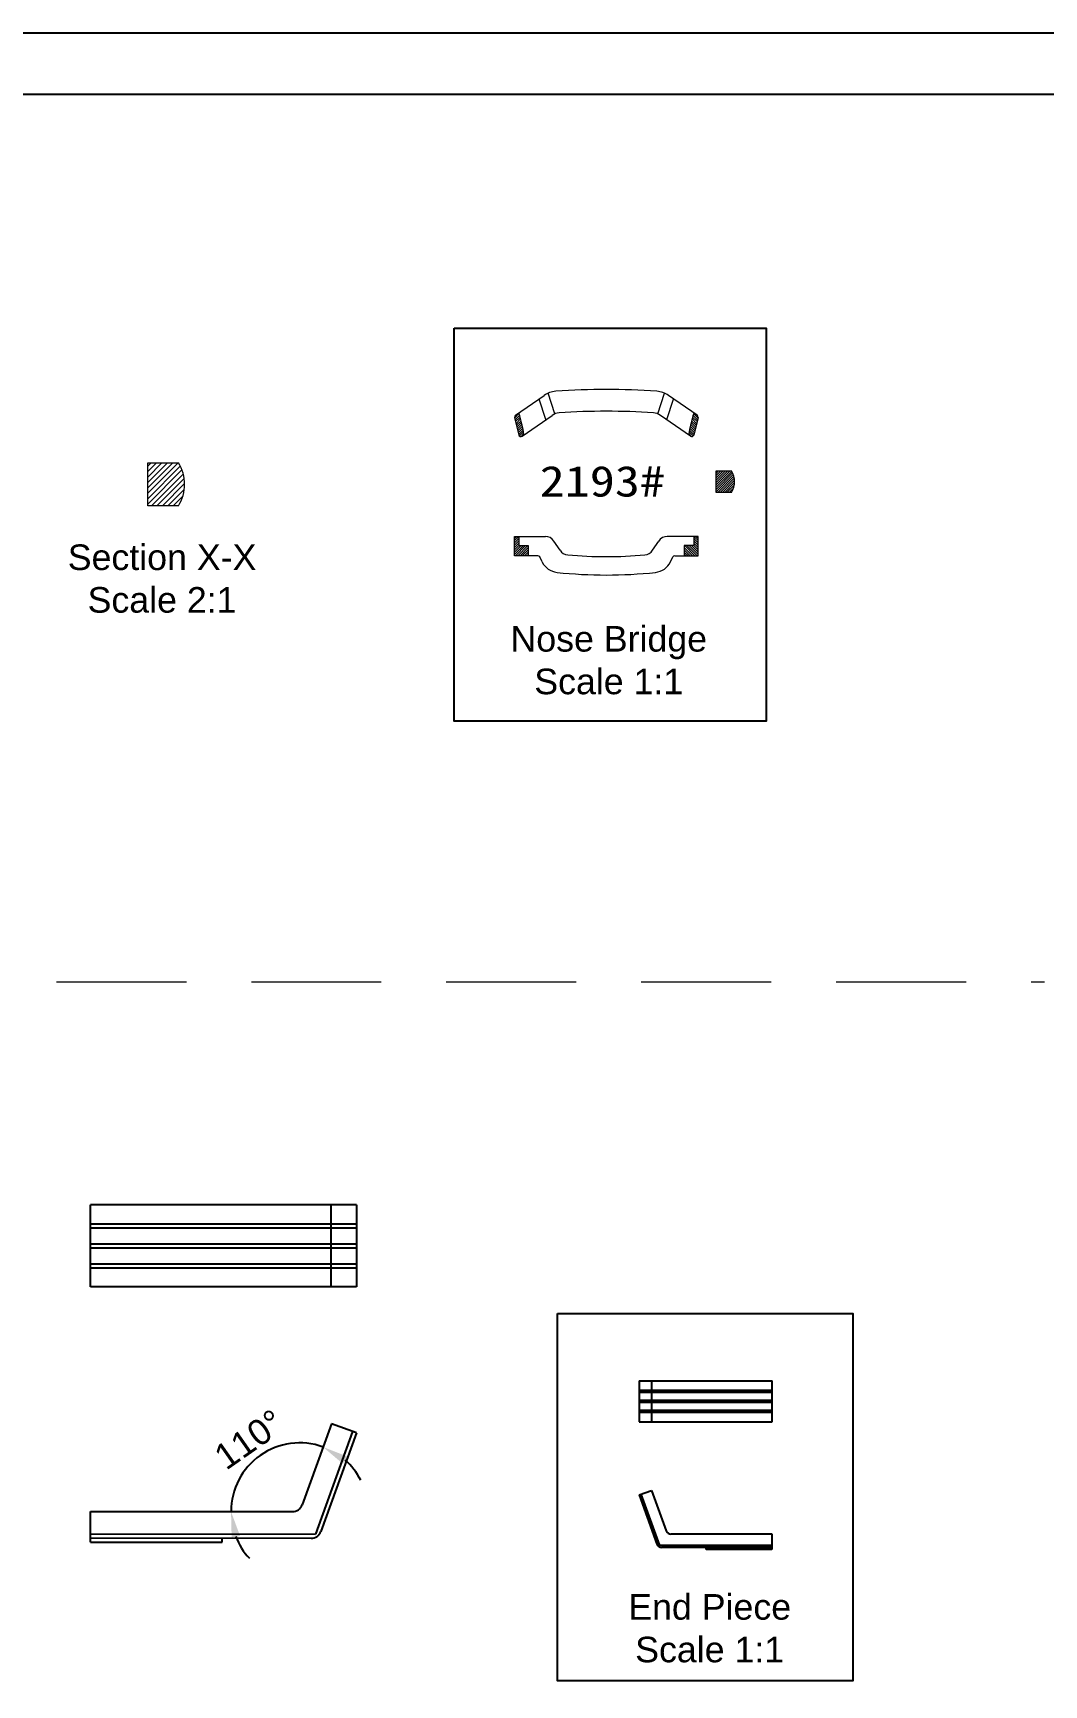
# Model space of a CAD drawing. Header units: millimetres. Extents: x 1167 to 2269, y 1197 to 1555.
# Drawn here: x 1961.6 to 2060.4, y 1393.7 to 1555.2 of the extents above; entities that cross this region are included whole.
import ezdxf

# ---------------------------------------------------------------- set-up
doc = ezdxf.new("R2010")
doc.units = ezdxf.units.MM
doc.linetypes.add('HIDDEN', pattern=[9.525, 6.35, -3.175])
doc.layers.add('Dimension', color=3, linetype='Continuous')
doc.layers.add('Text', color=4, linetype='Continuous')
doc.layers.add('绘图层', color=7, linetype='Continuous', lineweight=15)
doc.styles.get("Standard").update_dxf_attribs({"font": 'arial.ttf'})
doc.styles.add('宋体', font='SimSun.ttf')
doc.dimstyles.new('ISO-25$2', dxfattribs={"dimscale": 0, "dimtxt": 1.8, "dimasz": 1.5, "dimexe": 1, "dimexo": 1, "dimgap": 1, "dimtad": 0, "dimtih": 1, "dimtoh": 1, "dimrnd": 0.0005, "dimzin": 1, "dimdsep": 46, "dimtxsty": 'Standard', "dimcen": 0, "dimclrd": 256, "dimclre": 256, "dimclrt": 256, "dimadec": 0, "dimazin": 0, "dimtfac": 1, "dimtofl": 0, "dimtmove": 0, "dimatfit": 3, "dimfxl": 1, "dimtolj": 1, "dimtzin": 0, "dimlwe": 9, "dimarcsym": 0})

# ---------------------------------------------------------------- blocks, each defined once
blk = doc.blocks.new('*D243')
at = {"layer": 'Defpoints', "color": 0, "transparency": 16777216}
for p in [(1990.78, 1419.24), (1985.75, 1417.09), (1967.23, 1410.69), (1986.98, 1410.67), (1987.92, 1411.33)]:
    blk.add_point(p, dxfattribs=at)
at = {"layer": 'Dimension', "color": 0, "lineweight": -2, "transparency": 16777216}
for start, end in [(70.1251, 179.944), (27.1764, 48.6507), (201.4184, 222.8928)]:
    blk.add_arc((1987.68, 1410.67), 6.71, start, end, dxfattribs=at)
at = {"layer": 'Dimension', "color": 0, "transparency": 16777216}
for points in [[(1991.9, 1415.34), (1992.33, 1416.06), (1989.96, 1416.98)], [(1981.03, 1408.14), (1981.85, 1408.29), (1980.97, 1410.67)]]:
    blk.add_solid(points, dxfattribs=at)
at = {"layer": 'Dimension', "color": 0, "transparency": 16777216, "insert": (1982.74, 1417.72), "char_height": 2.5, "attachment_point": 5, "rotation": 35.0346}
blk.add_mtext('110°', dxfattribs=at)

msp = doc.modelspace()

# ---------------------------------------------------------------- hatches: boundary and pattern name
at = {"lineweight": 9}
h = msp.add_hatch(dxfattribs=at)
h.set_pattern_fill('ANSI31', color=1, scale=0.05, style=0)
h.set_pattern_definition([(45, (620.29536, 952.91271), (-0.112253202, 0.112253202), [])])
h.paths.add_polyline_path([(2008.69234, 1517.61419, -0.309275888), (2008.77251, 1517.8253), (2009.09848, 1518.05215, -0.049033149), (2009.60225, 1515.9661), (2009.40401, 1515.82814, -0.527561928), (2009.09536, 1515.94535)])
h = msp.add_hatch(dxfattribs=at)
h.set_pattern_fill('ANSI31', color=1, scale=0.05, style=0)
h.set_pattern_definition([(135, (3415.0016, 952.91271), (0.112253202, 0.112253202), [])])
h.paths.add_polyline_path([(2026.60462, 1517.61419, 0.309275888), (2026.52445, 1517.8253), (2026.19848, 1518.05215, 0.049033149), (2025.69471, 1515.9661), (2025.89296, 1515.82814, 0.527561928), (2026.20161, 1515.94535)])
h = msp.add_hatch(dxfattribs=at)
h.set_pattern_fill('ANSI31', color=6, scale=3, style=0)
h.set_pattern_definition([(45, (-12901.47507, -4038.2216), (-0.265165043, 0.265165043), [])])
edge = h.paths.add_edge_path()
edge.add_arc((1972.45102, 1511.10636), 3.975, 328.1092082, 391.8907918)
edge.add_line((1975.82602, 1513.20636), (1972.82602, 1513.20636))
edge.add_line((1972.82602, 1513.20636), (1972.82602, 1509.00636))
edge.add_line((1972.82602, 1509.00636), (1975.82602, 1509.00636))
h = msp.add_hatch(dxfattribs=at)
h.set_pattern_fill('ANSI31', color=1, scale=0.05, style=0)
h.set_pattern_definition([(45, (618.05869, 951.83277), (-0.112253202, 0.112253202), [])])
edge = h.paths.add_edge_path()
edge.add_arc((2028.19657, 1511.36527), 1.9875, 328.1092082, 391.8907918)
edge.add_line((2029.88407, 1512.41527), (2028.38407, 1512.41527))
edge.add_line((2028.38407, 1512.41527), (2028.38407, 1510.31527))
edge.add_line((2028.38407, 1510.31527), (2029.88407, 1510.31527))
h = msp.add_hatch(dxfattribs=at)
h.set_pattern_fill('ANSI31', color=1, scale=0.05, style=0)
h.set_pattern_definition([(45, (620.29536, 951.93218), (-0.112253202, 0.112253202), [])])
h.paths.add_polyline_path([(2010.02366, 1504.11553), (2010.02366, 1505.11553), (2009.09848, 1505.11553), (2009.09848, 1506.01553), (2008.68046, 1506.01553), (2008.68046, 1504.11553)])
h = msp.add_hatch(dxfattribs=at)
h.set_pattern_fill('ANSI31', color=1, scale=0.05, style=0)
h.set_pattern_definition([(135, (3415.0016, 951.93218), (0.112253202, 0.112253202), [])])
h.paths.add_polyline_path([(2026.61651, 1504.11553), (2026.61651, 1506.01553), (2026.19848, 1506.01553), (2026.19848, 1505.11553), (2025.27331, 1505.11553), (2025.27331, 1504.11553)])

# ---------------------------------------------------------------- linework, layer by layer
for p, q in [((2265.09499, 1549.22789), (1855.83949, 1549.22789)), ((1993.22989, 1440.65529), (1967.23021, 1440.65529)), ((1967.23021, 1432.65529), (1967.23021, 1440.65529)), ((1990.75462, 1432.65529), (1990.75462, 1440.65529)), ((1993.22989, 1440.65529), (1993.22989, 1432.65529)), ((1967.23021, 1438.79656), (1993.24296, 1438.79656)), ((1967.23021, 1438.39656), (1993.24296, 1438.39656)), ((1967.23021, 1436.84033), (1993.22989, 1436.84033)), ((1967.23021, 1436.44033), (1993.22989, 1436.44033)), ((1967.23021, 1434.8841), (1993.24296, 1434.8841)), ((1967.23021, 1434.4841), (1993.24296, 1434.4841)), ((1993.22989, 1432.65529), (1967.23021, 1432.65529)), ((2020.84529, 1423.44821), (2020.84529, 1419.44821)), ((2020.84529, 1423.44821), (2033.84513, 1423.44821)), ((2022.08292, 1419.44821), (2022.08292, 1423.44821)), ((2033.84513, 1419.44821), (2033.84513, 1423.44821)), ((2033.84513, 1422.51884), (2020.83875, 1422.51884)), ((2033.84513, 1422.31884), (2020.83875, 1422.31884)), ((2033.84513, 1421.54073), (2020.84529, 1421.54073)), ((2033.84513, 1421.34073), (2020.84529, 1421.34073)), ((2033.84513, 1420.56261), (2020.83875, 1420.56261)), ((2033.84513, 1420.36261), (2020.83875, 1420.36261)), ((1990.78476, 1419.24463), (1987.92256, 1411.32706)), ((1992.85372, 1418.4967), (1989.22713, 1408.46463)), ((1993.22989, 1418.36071), (1989.74669, 1408.72527)), ((1993.22989, 1418.36071), (1990.78476, 1419.24463)), ((2020.84529, 1419.44821), (2033.84513, 1419.44821)), ((2020.84529, 1412.30092), (2022.06785, 1412.74288)), ((2020.84529, 1412.30092), (2022.58689, 1407.4832)), ((2021.03337, 1412.36891), (2022.84667, 1407.35288)), ((2022.06785, 1412.74288), (2023.49895, 1408.78409)), ((1967.23021, 1410.68633), (1986.98115, 1410.66703)), ((1967.23021, 1407.68661), (1967.23021, 1410.68633)), ((1967.23021, 1408.48612), (1989.22713, 1408.46463)), ((2033.84513, 1408.46373), (2023.96966, 1408.45408)), ((2033.84513, 1406.96387), (2033.84513, 1408.46373)), ((1967.24456, 1408.08631), (1988.80528, 1408.06524)), ((1967.24456, 1407.68635), (1980.10266, 1407.68635)), ((1980.10266, 1407.68635), (1980.10266, 1408.07375)), ((2033.84513, 1407.36362), (2022.84667, 1407.35288)), ((2033.83795, 1407.16372), (2023.05759, 1407.15318)), ((2027.4089, 1406.96374), (2027.4089, 1407.15744)), ((2033.83795, 1406.96374), (2027.4089, 1406.96374))]:
    msp.add_line(p, q)
at = {"color": 0, "lineweight": 9}
for p, q in [((2012.62813, 1517.99634), (2011.97152, 1520.01502)), ((2022.66883, 1517.99634), (2023.32545, 1520.01502)), ((2008.76621, 1517.85138), (2011.56192, 1519.79693)), ((2011.73078, 1517.44736), (2011.0845, 1519.43424)), ((2023.56619, 1517.44736), (2024.21246, 1519.43424)), ((2026.53075, 1517.85138), (2023.73505, 1519.79693)), ((2008.68604, 1517.64027), (2009.10165, 1515.91928)), ((2009.41031, 1515.80206), (2012.34469, 1517.84412)), ((2025.88666, 1515.80206), (2022.95228, 1517.84412)), ((2026.61092, 1517.64027), (2026.19531, 1515.91928)), ((1972.82602, 1513.20636), (1975.82602, 1513.20636)), ((1972.82602, 1509.00636), (1972.82602, 1513.20636)), ((2028.38407, 1512.41527), (2029.88407, 1512.41527)), ((2028.38407, 1510.31527), (2028.38407, 1512.41527)), ((2029.88407, 1510.31527), (2028.38407, 1510.31527)), ((1975.82602, 1509.00636), (1972.82602, 1509.00636)), ((2008.68046, 1506.01553), (2011.69231, 1506.01553)), ((2008.68046, 1504.11553), (2008.68046, 1506.01553)), ((2009.09848, 1506.01553), (2009.09848, 1505.11553)), ((2013.12349, 1504.65157), (2012.52995, 1505.56176)), ((2022.17347, 1504.65157), (2022.76701, 1505.56176)), ((2026.61651, 1506.01553), (2023.60465, 1506.01553)), ((2026.19848, 1506.01553), (2026.19848, 1505.11553)), ((2026.61651, 1504.11553), (2026.61651, 1506.01553)), ((2010.95935, 1504.11553), (2008.68046, 1504.11553)), ((2009.09848, 1505.11553), (2010.02366, 1505.11553)), ((2010.02366, 1505.11553), (2010.02366, 1504.11553)), ((2011.37553, 1503.51689), (2011.13922, 1504.00298)), ((2023.92144, 1503.51689), (2024.15774, 1504.00298)), ((2024.33762, 1504.11553), (2026.61651, 1504.11553)), ((2026.19848, 1505.11553), (2025.27331, 1505.11553)), ((2025.27331, 1505.11553), (2025.27331, 1504.11553))]:
    msp.add_line(p, q, dxfattribs=at)
at = {"color": 1, "linetype": 'HIDDEN', "lineweight": 9, "ltscale": 2}
msp.add_line((1868.65711, 1462.4579), (2060.46724, 1462.4579), dxfattribs=at)
for points in [[(2269.13303, 1258.22789), (2269.13303, 1555.22789), (1849.13303, 1555.22789), (1849.13303, 1258.22789)], [(2012.89205, 1430.0265), (2041.72999, 1430.0265), (2041.72999, 1394.10753), (2012.89205, 1394.10753)]]:
    msp.add_lwpolyline(points, close=True)
at = {"color": 1, "ltscale": 1000}
msp.add_lwpolyline([(2002.76932, 1526.3677), (2033.26611, 1526.3677), (2033.26611, 1487.93581), (2002.76932, 1487.93581)], close=True, dxfattribs=at)
at = {"color": 0, "lineweight": 9}
for centre, radius, start, end in [((2012.87569, 1517.90908), 2.3, 94.120986, 124.8343744), ((2017.64848, 1451.66545), 68.71534, 90, 94.120986), ((2017.64848, 1451.66545), 68.71534, 85.879014, 90), ((2022.42127, 1517.90908), 2.3, 55.1656256, 85.879014), ((2017.64848, 1451.66545), 66.58534, 90, 93.9621192), ((2017.64848, 1451.66545), 66.58534, 86.0378808, 90), ((2008.88046, 1517.68722), 0.2, 124.8343744, 193.5766838), ((1998.74002, 1514.44678), 10.96797, 7.9623954, 19.1909723), ((2013.14438, 1516.695), 1.4, 93.9621192, 124.8343744), ((2022.15259, 1516.695), 1.4, 55.1656256, 86.0378808), ((2036.55694, 1514.44678), 10.96797, 160.8090277, 172.0376046), ((2026.41651, 1517.68722), 0.2, 346.4233162, 55.1656256), ((2009.29607, 1515.96623), 0.2, 193.5766838, 304.8343744), ((2026.0009, 1515.96623), 0.2, 235.1656256, 346.4233162), ((1972.45102, 1511.10636), 3.975, 328.1092082, 31.8907918), ((2028.19657, 1511.36527), 1.9875, 328.1092082, 31.8907918), ((2011.69231, 1505.01553), 1, 33.1085975, 90), ((2023.60465, 1505.01553), 1, 90, 146.8914025), ((2010.95935, 1503.91553), 0.2, 25.9259697, 90), ((2013.96113, 1505.1978), 1, 213.1085975, 265.0389414), ((2017.64848, 1547.67696), 43.6389, 265.0389414, 270), ((2017.64848, 1547.67696), 43.6389, 270, 274.9610586), ((2021.33584, 1505.1978), 1, 274.9610586, 326.8914025), ((2024.33762, 1503.91553), 0.2, 90, 154.0740303), ((2013.02657, 1504.31951), 1.8358, 205.9259697, 263.9152373), ((2017.64848, 1547.67696), 45.4389, 263.9152373, 270), ((2017.64848, 1547.67696), 45.4389, 270, 276.0847627), ((2022.2704, 1504.31951), 1.8358, 276.0847627, 334.0740303)]:
    msp.add_arc(centre, radius, start, end, dxfattribs=at)
for centre, radius, start, end in [((1986.98213, 1411.66702), 1, 269.9440082, 340.1251192), ((1988.80625, 1409.06524), 1, 269.9440082, 340.1251192), ((2023.96917, 1408.95408), 0.5, 199.8748808, 270.0559918), ((2023.05711, 1407.65318), 0.5, 199.8748808, 270.0559918)]:
    msp.add_arc(centre, radius, start, end)

# ---------------------------------------------------------------- texts
at = {"color": 0, "lineweight": 9, "insert": (2011.13583, 1512.9065), "char_height": 3, "width": 14.4151723, "attachment_point": 1}
msp.add_mtext('{\\fSimSun|b1|i0|c134|p2;\\W1.2;2193#}', dxfattribs=at)
at = {"layer": 'Text', "insert": (2027.75119, 1399.2466), "char_height": 2.5, "width": 108.5908911, "attachment_point": 5}
msp.add_mtext('\\pxqc;End Piece\\P\\pq*;Scale 1:1', dxfattribs=at)
at = {"layer": '绘图层', "color": 4, "linetype": 'ByBlock', "lineweight": 9, "char_height": 2.5, "width": 31.5629841, "attachment_point": 5, "style": '宋体'}
for s, insert in [('\\pxt10;{\\fArial|b0|i0|c0|p34;Section X-X\\P\\ptz;Scale 2:1}', (1974.23075, 1501.8733)), ('{\\fArial|b0|i0|c0|p34;Nose Bridge\\PScale 1:1}', (2017.88916, 1493.89708))]:
    msp.add_mtext(s, dxfattribs=dict(at, insert=insert))

# ---------------------------------------------------------------- dimensions: what is measured, and where the dimension line sits
at = {"layer": 'Dimension'}
dim = msp.add_angular_dim_2l(base=(1985.75216, 1417.09175), line1=((1990.78476, 1419.24463), (1987.92256, 1411.32706)), line2=((1967.23021, 1410.68633), (1986.98115, 1410.66703)), dimstyle='ISO-25$2', override={"dimscale": 1, "dimtxt": 2.5, "dimasz": 2.5, "dimexe": 1.25, "dimexo": 0.625, "dimgap": 0.625, "dimtad": 1, "dimtih": 0, "dimtoh": 0, "dimdec": 0, "dimrnd": 0, "dimzin": 8, "dimcen": 2.5, "dimclrd": 0, "dimclre": 0, "dimclrt": 0, "dimtp": 0.2, "dimtm": 0.2, "dimtofl": 1, "dimtolj": 0, "dimtzin": 8, "dimlwe": 65534}, dxfattribs=at)
dim.commit()
dim.dimension.update_dxf_attribs({"geometry": '*D243', "text_midpoint": (1982.74046, 1417.71698)})

doc.saveas('drawing.dxf')
